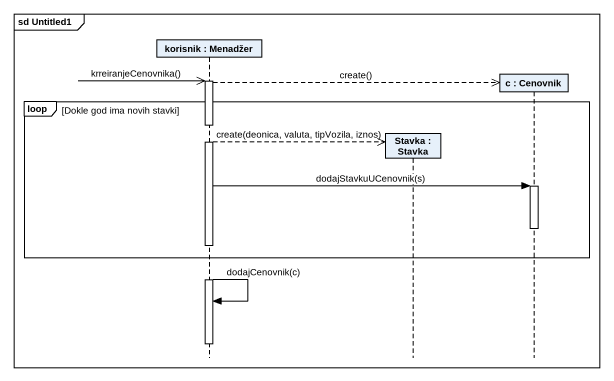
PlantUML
@startuml
mainframe sd Untitled1
hide footbox
participant "korisnik : Menadžer" as korisnik
participant "Stavka : Stavka" as Stavka
participant "c : Cenovnik" as c

korisnik ->> korisnik : krreiranjeCenovnika()
activate korisnik
korisnik -->> c ** : create()
loop Dokle god ima novih stavki
  korisnik -->> Stavka ** : create(deonica, valuta, tipVozila, iznos)
  korisnik -> c : dodajStavkuUCenovnik(s)
  activate c
  deactivate c
end
korisnik -> korisnik : dodajCenovnik(c)
deactivate korisnik
@enduml
